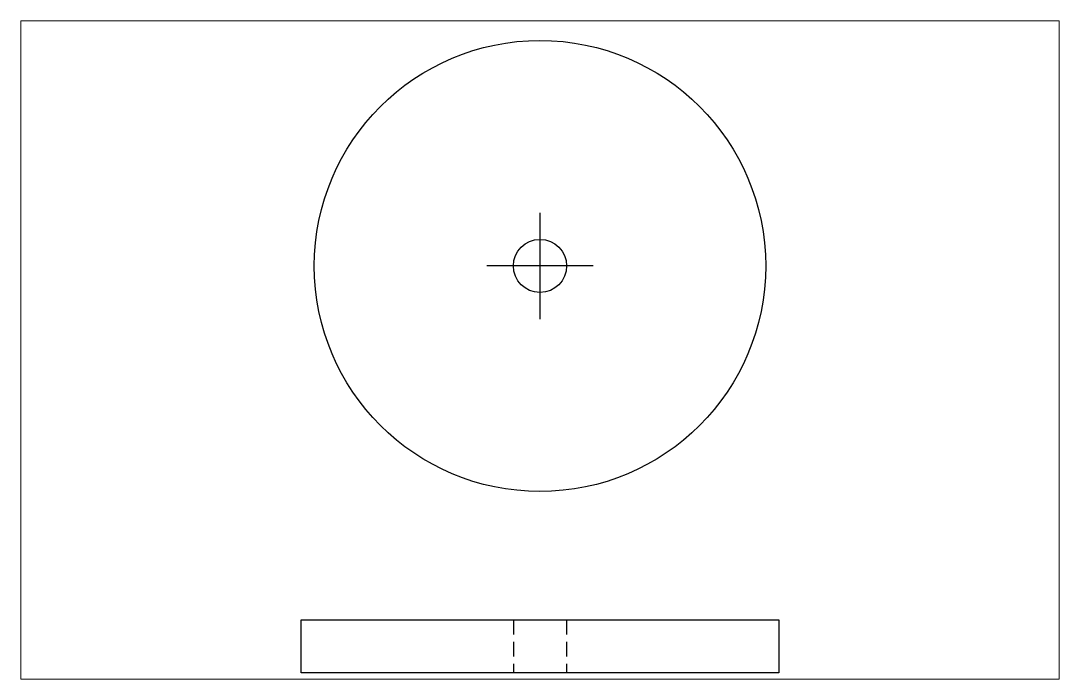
# Paper-space layout 'Sheet2' of a CAD drawing. Header units: millimetres. Extents: x 40 to 364, y 26 to 231.
# The model-space entities are those that its viewports show. They can reach past a viewport. Long polylines and large blocks are cut down to what shows.
import ezdxf

# ---------------------------------------------------------------- set-up
doc = ezdxf.new("R2010")
doc.units = ezdxf.units.MM
doc.linetypes.add('DASH2', pattern=[19.05, 12.7, -6.35])
doc.layers.add('Hidden', color=2, linetype='DASH2')
doc.layers.add('Mark', color=6, linetype='Continuous')

msp = doc.modelspace()

# ---------------------------------------------------------------- linework, layer by layer
for p, q in [((83, 190), (137, 190)), ((83, 184), (83, 190)), ((137, 190), (137, 184)), ((137, 184), (83, 184))]:
    msp.add_line(p, q)
for radius in [25.5, 3]:
    msp.add_circle((110, 230), radius)
at = {"layer": 'Hidden'}
for p, q in [((107, 190), (107, 184)), ((113, 190), (113, 184))]:
    msp.add_line(p, q, dxfattribs=at)
at = {"layer": 'Mark'}
for p, q in [((110, 236), (110, 224)), ((116, 230), (104, 230))]:
    msp.add_line(p, q, dxfattribs=at)

psp = doc.layouts.new('Sheet2')

# ---------------------------------------------------------------- viewports
at = {"layer": '0'}
psp.add_viewport(center=(202.5, 128.5), size=(324, 205.6), view_center_point=(110, 220.5), view_height=74.46, dxfattribs=at)

doc.saveas('drawing.dxf')
